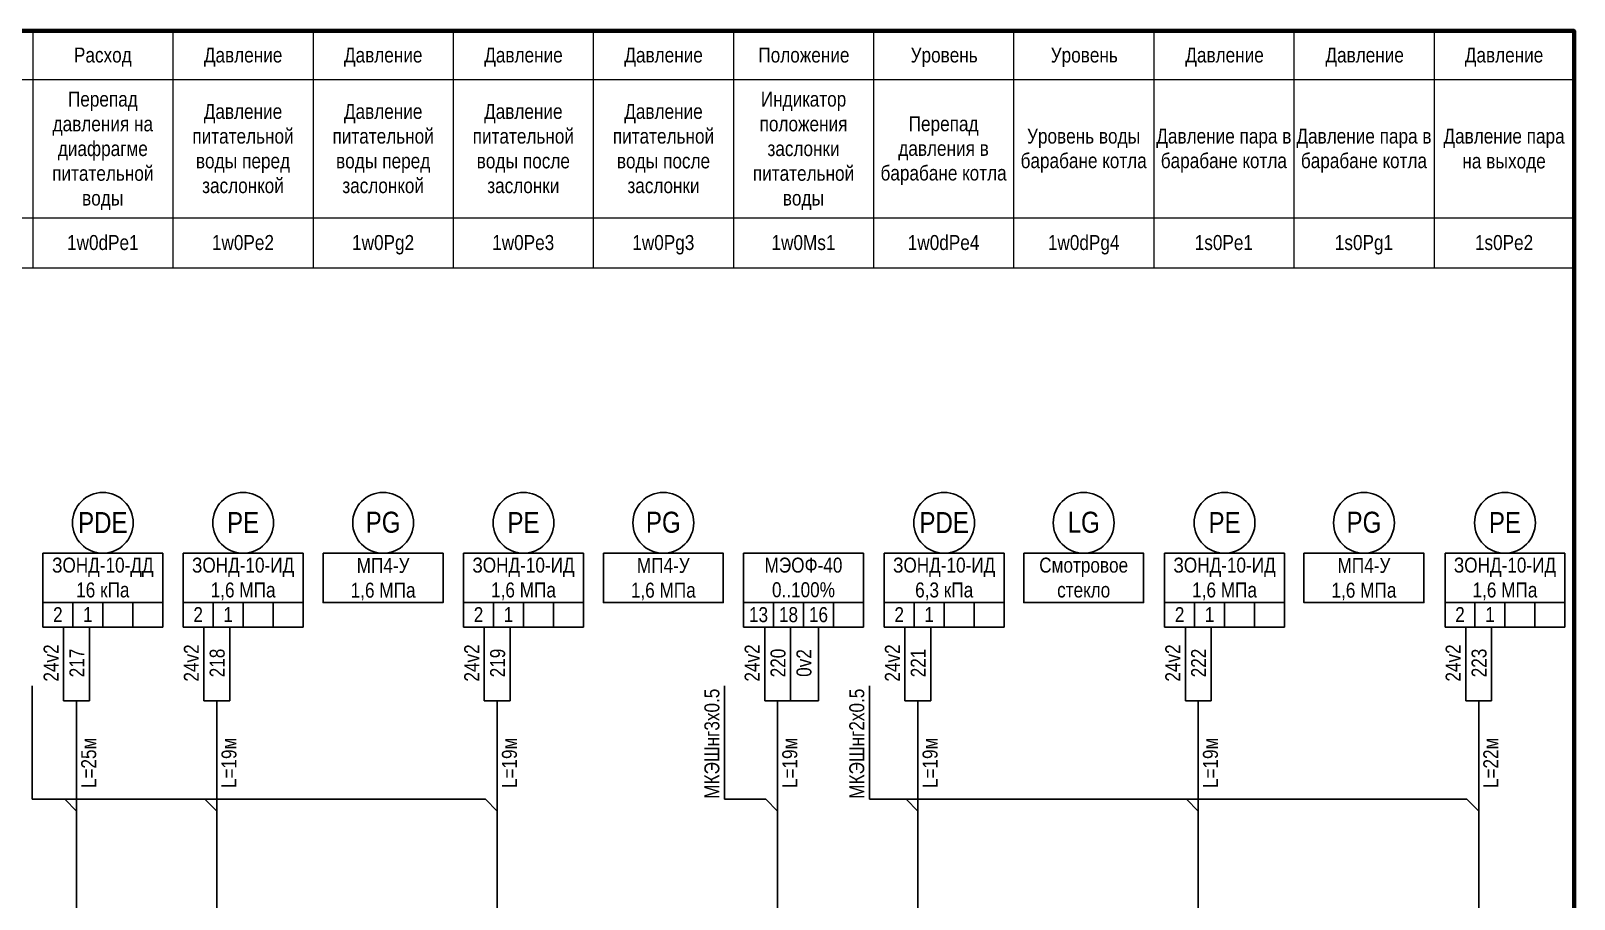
# Model space of a CAD drawing. Header units: millimetres. Extents: x -6000 to 26000, y -6000 to 26000.
# Drawn here: x 157.6 to 415, y -1747.9 to -1603 of the extents above; entities that cross this region are included whole.
import ezdxf

# ---------------------------------------------------------------- set-up
doc = ezdxf.new("R2010")
doc.units = ezdxf.units.MM
doc.header["$MEASUREMENT"] = 0
for name, color, linetype, lineweight in [('0_Ном._пера__246', 7, 'Continuous', 100), ('2D - Общий_Ном._пера__1', 7, 'Continuous', 15), ('2D - Общий_Ном._пера__21', 7, 'Continuous', 30), ('Аннотация - Текст_Ном._пера__1', 7, 'Continuous', 15), ('Аннотация - Текст_Ном._пера__21', 7, 'Continuous', 30)]:
    doc.layers.add(name, color=color, linetype=linetype, lineweight=lineweight)
doc.styles.add('СГЕНЕРИР_СТИЛЬ_1', font='')
doc.styles.get('СГЕНЕРИР_СТИЛЬ_1').set_extended_font_data('Arial Narrow')

msp = doc.modelspace()

# ---------------------------------------------------------------- linework, layer by layer
at = {"layer": '0_Ном._пера__246', "color": 7, "linetype": 'Continuous', "lineweight": 100, "flags": 128}
msp.add_lwpolyline([(415, -1890), (415, -1603), (20, -1603), (20, -1890)], close=True, dxfattribs=at)
at = {"layer": '2D - Общий_Ном._пера__1', "color": 7, "linetype": 'Continuous', "lineweight": 15}
for p, q in [((157.89, -1603), (157.89, -1642.54)), ((157.89, -1603), (157.89, -1642.54)), ((181.27, -1603), (181.27, -1642.54)), ((204.64, -1603), (204.64, -1642.54)), ((228.01, -1603), (228.01, -1642.54)), ((251.39, -1603), (251.39, -1642.54)), ((274.76, -1603), (274.76, -1642.54)), ((298.13, -1603), (298.13, -1642.54)), ((321.51, -1603), (321.51, -1642.54)), ((344.88, -1603), (344.88, -1642.54)), ((368.25, -1603), (368.25, -1642.54)), ((391.63, -1603), (391.63, -1642.54)), ((20, -1611.12), (415, -1611.12)), ((20, -1634.18), (415, -1634.18)), ((20, -1642.54), (415, -1642.54))]:
    msp.add_line(p, q, dxfattribs=at)
at = {"layer": '2D - Общий_Ном._пера__21', "color": 7, "linetype": 'Continuous', "lineweight": 30}
for p, q in [((159.58, -1690.16), (179.58, -1690.16)), ((159.58, -1702.51), (159.58, -1690.16)), ((179.58, -1690.16), (179.58, -1702.51)), ((182.98, -1690.16), (202.98, -1690.16)), ((182.98, -1702.51), (182.98, -1690.16)), ((202.98, -1690.16), (202.98, -1702.51)), ((229.75, -1690.16), (249.75, -1690.16)), ((229.75, -1702.51), (229.75, -1690.16)), ((249.75, -1690.16), (249.75, -1702.51)), ((276.45, -1690.16), (296.45, -1690.16)), ((276.45, -1702.51), (276.45, -1690.16)), ((296.45, -1690.16), (296.45, -1702.51)), ((299.92, -1690.16), (319.92, -1690.16)), ((299.92, -1702.51), (299.92, -1690.16)), ((319.92, -1690.16), (319.92, -1702.51)), ((346.69, -1690.16), (366.69, -1690.16)), ((346.69, -1702.51), (346.69, -1690.16)), ((366.69, -1690.16), (366.69, -1702.51)), ((393.46, -1690.16), (413.46, -1690.16)), ((393.46, -1702.51), (393.46, -1690.16)), ((413.46, -1690.16), (413.46, -1702.51)), ((159.58, -1698.39), (179.58, -1698.39)), ((164.58, -1702.51), (164.58, -1698.39)), ((169.58, -1702.51), (169.58, -1698.39)), ((174.58, -1702.51), (174.58, -1698.39)), ((182.98, -1698.39), (202.98, -1698.39)), ((187.98, -1702.51), (187.98, -1698.39)), ((192.98, -1702.51), (192.98, -1698.39)), ((197.98, -1702.51), (197.98, -1698.39)), ((229.75, -1698.39), (249.75, -1698.39)), ((234.75, -1702.51), (234.75, -1698.39)), ((239.75, -1702.51), (239.75, -1698.39)), ((244.75, -1702.51), (244.75, -1698.39)), ((276.45, -1698.39), (296.45, -1698.39)), ((281.45, -1702.51), (281.45, -1698.39)), ((286.45, -1702.51), (286.45, -1698.39)), ((291.45, -1702.51), (291.45, -1698.39)), ((299.92, -1698.39), (319.92, -1698.39)), ((304.92, -1702.51), (304.92, -1698.39)), ((309.92, -1702.51), (309.92, -1698.39)), ((314.92, -1702.51), (314.92, -1698.39)), ((346.69, -1698.39), (366.69, -1698.39)), ((351.69, -1702.51), (351.69, -1698.39)), ((356.69, -1702.51), (356.69, -1698.39)), ((361.69, -1702.51), (361.69, -1698.39)), ((393.46, -1698.39), (413.46, -1698.39)), ((398.46, -1702.51), (398.46, -1698.39)), ((403.46, -1702.51), (403.46, -1698.39)), ((408.46, -1702.51), (408.46, -1698.39)), ((179.58, -1702.51), (159.58, -1702.51)), ((163.04, -1714.79), (163.04, -1702.51)), ((167.35, -1714.79), (167.35, -1702.51)), ((202.98, -1702.51), (182.98, -1702.51)), ((186.44, -1714.79), (186.44, -1702.51)), ((190.75, -1714.79), (190.75, -1702.51)), ((249.75, -1702.51), (229.75, -1702.51)), ((233.21, -1714.79), (233.21, -1702.51)), ((237.52, -1714.79), (237.52, -1702.51)), ((296.45, -1702.51), (276.45, -1702.51)), ((279.98, -1714.79), (279.98, -1702.51)), ((284.29, -1714.79), (284.29, -1702.51)), ((288.95, -1714.79), (288.95, -1702.51)), ((319.92, -1702.51), (299.92, -1702.51)), ((303.38, -1714.79), (303.38, -1702.51)), ((307.69, -1714.79), (307.69, -1702.51)), ((366.69, -1702.51), (346.69, -1702.51)), ((350.15, -1714.79), (350.15, -1702.51)), ((354.46, -1714.79), (354.46, -1702.51)), ((413.46, -1702.51), (393.46, -1702.51)), ((396.92, -1714.79), (396.92, -1702.51)), ((401.23, -1714.79), (401.23, -1702.51)), ((157.81, -1712.27), (157.81, -1731.2)), ((273.3, -1712.27), (273.3, -1731.2)), ((297.47, -1712.27), (297.47, -1731.2)), ((163.04, -1714.79), (167.35, -1714.79)), ((165.2, -1714.79), (165.2, -1780.46)), ((186.44, -1714.79), (190.75, -1714.79)), ((188.6, -1714.79), (188.6, -1780.46)), ((233.21, -1714.79), (237.52, -1714.79)), ((235.37, -1714.79), (235.37, -1780.46)), ((279.98, -1714.79), (288.95, -1714.79)), ((282.14, -1714.79), (282.14, -1780.46)), ((303.38, -1714.79), (307.69, -1714.79)), ((305.53, -1714.79), (305.53, -1780.46)), ((350.15, -1714.79), (354.46, -1714.79)), ((352.31, -1714.79), (352.31, -1780.46)), ((396.92, -1714.79), (401.23, -1714.79)), ((399.08, -1714.79), (399.08, -1780.46)), ((157.81, -1731.2), (233.39, -1731.2)), ((165.2, -1733.18), (163.22, -1731.2)), ((188.6, -1733.18), (186.62, -1731.2)), ((235.37, -1733.18), (233.39, -1731.2)), ((273.3, -1731.2), (280.16, -1731.2)), ((282.14, -1733.18), (280.16, -1731.2)), ((297.47, -1731.2), (397.1, -1731.2)), ((305.53, -1733.18), (303.56, -1731.2)), ((352.31, -1733.18), (350.33, -1731.2)), ((399.08, -1733.18), (397.1, -1731.2))]:
    msp.add_line(p, q, dxfattribs=at)
for centre in [(169.58, -1685.09), (192.98, -1685.09), (216.33, -1685.09), (239.75, -1685.09), (263.07, -1685.09), (309.92, -1685.09), (333.19, -1685.09), (356.69, -1685.09), (379.94, -1685.09), (403.46, -1685.09)]:
    msp.add_circle(centre, 5.07, dxfattribs=at)
at = {"layer": 'Аннотация - Текст_Ном._пера__21', "color": 7, "linetype": 'Continuous', "lineweight": 30, "flags": 128}
for points in [[(206.33, -1690.16), (226.33, -1690.16), (226.33, -1698.39), (206.33, -1698.39)], [(253.07, -1690.16), (273.07, -1690.16), (273.07, -1698.39), (253.07, -1698.39)], [(323.19, -1690.16), (343.19, -1690.16), (343.19, -1698.39), (323.19, -1698.39)], [(369.94, -1690.16), (389.94, -1690.16), (389.94, -1698.39), (369.94, -1698.39)]]:
    msp.add_lwpolyline(points, close=True, dxfattribs=at)

# ---------------------------------------------------------------- texts
at = {"layer": 'Аннотация - Текст_Ном._пера__1', "color": 7, "linetype": 'Continuous', "lineweight": 15, "attachment_point": 2, "style": 'СГЕНЕРИР_СТИЛЬ_1'}
for s, insert, char_height in [('\\A1;{\\pqc;\\fArial Narrow|b0|i0|c204|p34;Расход}', (169.58, -1605.78), 2.5), ('\\A1;{\\pqc;\\fArial Narrow|b0|i0|c204|p34;Давление}', (192.98, -1605.78), 2.5), ('\\A1;{\\pqc;\\fArial Narrow|b0|i0|c204|p34;Давление}', (216.35, -1605.78), 2.5), ('\\A1;{\\pqc;\\fArial Narrow|b0|i0|c204|p34;Давление}', (239.75, -1605.78), 2.5), ('\\A1;{\\pqc;\\fArial Narrow|b0|i0|c204|p34;Давление}', (263.12, -1605.78), 2.5), ('\\A1;{\\pqc;\\fArial Narrow|b0|i0|c204|p34;Положение}', (286.52, -1605.78), 2.5), ('\\A1;{\\pqc;\\fArial Narrow|b0|i0|c204|p34;Уровень}', (309.92, -1605.78), 2.5), ('\\A1;{\\pqc;\\fArial Narrow|b0|i0|c204|p34;Уровень}', (333.29, -1605.78), 2.5), ('\\A1;{\\pqc;\\fArial Narrow|b0|i0|c204|p34;Давление}', (356.69, -1605.78), 2.5), ('\\A1;{\\pqc;\\fArial Narrow|b0|i0|c204|p34;Давление}', (380.06, -1605.78), 2.5), ('\\A1;{\\pqc;\\fArial Narrow|b0|i0|c204|p34;Давление}', (403.31, -1605.78), 2.5), ('\\A1;{\\pqc;\\fArial Narrow|b0|i0|c204|p34;1w0dPe1}', (169.58, -1637.07), 2.5), ('\\A1;{\\pqc;\\fArial Narrow|b0|i0|c204|p34;1w0Pe2}', (192.95, -1637.07), 2.5), ('\\A1;{\\pqc;\\fArial Narrow|b0|i0|c204|p34;1w0P\\fArial Narrow|b0|i0|c204|p34;g\\fArial Narrow|b0|i0|c204|p34;2}', (216.33, -1637.07), 2.5), ('\\A1;{\\pqc;\\fArial Narrow|b0|i0|c204|p34;1w0Pe\\fArial Narrow|b0|i0|c204|p34;3}', (239.7, -1637.07), 2.5), ('\\A1;{\\pqc;\\fArial Narrow|b0|i0|c204|p34;1w0P\\fArial Narrow|b0|i0|c204|p34;g\\fArial Narrow|b0|i0|c204|p34;3}', (263.07, -1637.07), 2.5), ('\\A1;{\\pqc;\\fArial Narrow|b0|i0|c204|p34;1w0Ms1}', (286.45, -1637.07), 2.5), ('\\A1;{\\pqc;\\fArial Narrow|b0|i0|c204|p34;1w0dPe4}', (309.82, -1637.07), 2.5), ('\\A1;{\\pqc;\\fArial Narrow|b0|i0|c204|p34;1w0dP\\fArial Narrow|b0|i0|c204|p34;g\\fArial Narrow|b0|i0|c204|p34;4}', (333.19, -1637.07), 2.5), ('\\A1;{\\pqc;\\fArial Narrow|b0|i0|c204|p34;1s0Pe1}', (356.57, -1637.07), 2.5), ('\\A1;{\\pqc;\\fArial Narrow|b0|i0|c204|p34;1s0P\\fArial Narrow|b0|i0|c204|p34;g\\fArial Narrow|b0|i0|c204|p34;1}', (379.94, -1637.07), 2.5), ('\\A1;{\\pqc;\\fArial Narrow|b0|i0|c204|p34;1\\fArial Narrow|b0|i0|c204|p34;s0Pe2}', (403.31, -1637.07), 2.5), ('\\A1;{\\pqc;\\fArial Narrow|b0|i0|c204|p34;P\\fArial Narrow|b0|i0|c204|p34;D\\fArial Narrow|b0|i0|c204|p34;E}', (169.58, -1683.3), 3.5), ('\\A1;{\\pqc;\\fArial Narrow|b0|i0|c204|p34;P\\fArial Narrow|b0|i0|c204|p34;E}', (192.98, -1683.3), 3.5), ('\\A1;{\\pqc;\\fArial Narrow|b0|i0|c204|p34;P\\fArial Narrow|b0|i0|c204|p34;G}', (216.33, -1683.24), 3.5), ('\\A1;{\\pqc;\\fArial Narrow|b0|i0|c204|p34;P\\fArial Narrow|b0|i0|c204|p34;E}', (239.75, -1683.3), 3.5), ('\\A1;{\\pqc;\\fArial Narrow|b0|i0|c204|p34;P\\fArial Narrow|b0|i0|c204|p34;G}', (263.07, -1683.24), 3.5), ('\\A1;{\\pqc;\\fArial Narrow|b0|i0|c204|p34;P\\fArial Narrow|b0|i0|c204|p34;D\\fArial Narrow|b0|i0|c204|p34;E}', (309.92, -1683.3), 3.5), ('\\A1;{\\pqc;\\fArial Narrow|b0|i0|c204|p34;L\\fArial Narrow|b0|i0|c204|p34;G}', (333.19, -1683.24), 3.5), ('\\A1;{\\pqc;\\fArial Narrow|b0|i0|c204|p34;P\\fArial Narrow|b0|i0|c204|p34;E}', (356.69, -1683.3), 3.5), ('\\A1;{\\pqc;\\fArial Narrow|b0|i0|c204|p34;P\\fArial Narrow|b0|i0|c204|p34;G}', (379.94, -1683.24), 3.5), ('\\A1;{\\pqc;\\fArial Narrow|b0|i0|c204|p34;P\\fArial Narrow|b0|i0|c204|p34;E}', (403.46, -1683.3), 3.5), ('\\A1;{\\pqc;\\fArial Narrow|b0|i0|c204|p34;2}', (162.08, -1699.16), 2.5), ('\\A1;{\\pqc;\\fArial Narrow|b0|i0|c204|p34;1}', (167.08, -1699.16), 2.5), ('\\A1;{\\pqc;\\fArial Narrow|b0|i0|c204|p34;2}', (185.48, -1699.16), 2.5), ('\\A1;{\\pqc;\\fArial Narrow|b0|i0|c204|p34;1}', (190.48, -1699.16), 2.5), ('\\A1;{\\pqc;\\fArial Narrow|b0|i0|c204|p34;2}', (232.25, -1699.16), 2.5), ('\\A1;{\\pqc;\\fArial Narrow|b0|i0|c204|p34;1}', (237.25, -1699.16), 2.5), ('\\A1;{\\pqc;\\fArial Narrow|b0|i0|c204|p34;1\\fArial Narrow|b0|i0|c204|p34;3}', (278.95, -1699.16), 2.5), ('\\A1;{\\pqc;\\fArial Narrow|b0|i0|c204|p34;18}', (283.95, -1699.16), 2.5), ('\\A1;{\\pqc;\\fArial Narrow|b0|i0|c204|p34;16}', (288.95, -1699.16), 2.5), ('\\A1;{\\pqc;\\fArial Narrow|b0|i0|c204|p34;2}', (302.42, -1699.16), 2.5), ('\\A1;{\\pqc;\\fArial Narrow|b0|i0|c204|p34;1}', (307.42, -1699.16), 2.5), ('\\A1;{\\pqc;\\fArial Narrow|b0|i0|c204|p34;2}', (349.19, -1699.16), 2.5), ('\\A1;{\\pqc;\\fArial Narrow|b0|i0|c204|p34;1}', (354.19, -1699.16), 2.5), ('\\A1;{\\pqc;\\fArial Narrow|b0|i0|c204|p34;2}', (395.96, -1699.16), 2.5), ('\\A1;{\\pqc;\\fArial Narrow|b0|i0|c204|p34;1}', (400.96, -1699.16), 2.5)]:
    msp.add_mtext(s, dxfattribs=dict(at, insert=insert, char_height=char_height))
at = {"layer": 'Аннотация - Текст_Ном._пера__1', "color": 7, "linetype": 'Continuous', "lineweight": 15, "char_height": 2.5, "attachment_point": 2, "style": 'СГЕНЕРИР_СТИЛЬ_1'}
for s, insert, width, line_spacing_factor in [('\\A1;{\\pqc;\\fArial Narrow|b0|i0|c204|p34;Перепад давления на диафрагме \\fArial Narrow|b0|i0|c204|p34;питательной воды}', (169.58, -1613.14), 23.3734, 0.990188), ('\\A1;{\\pqc;\\fArial Narrow|b0|i0|c204|p34;Индикатор положения заслонки питательной воды}', (286.46, -1613.14), 23.3734, 0.990188), ('\\A1;{\\pqc;\\fArial Narrow|b0|i0|c204|p34;Давление питательной воды перед \\fArial Narrow|b0|i0|c204|p34;заслонкой}', (192.96, -1615.19), 23.3734, 0.990364), ('\\A1;{\\pqc;\\fArial Narrow|b0|i0|c204|p34;Давление питательной воды перед \\fArial Narrow|b0|i0|c204|p34;заслонкой}', (216.34, -1615.19), 23.3734, 0.990364), ('\\A1;{\\pqc;\\fArial Narrow|b0|i0|c204|p34;Давление питательной воды после \\fArial Narrow|b0|i0|c204|p34;заслонки}', (239.72, -1615.19), 23.3734, 0.990364), ('\\A1;{\\pqc;\\fArial Narrow|b0|i0|c204|p34;Давление питательной воды после \\fArial Narrow|b0|i0|c204|p34;заслонки}', (263.1, -1615.19), 23.3734, 0.990364), ('\\A1;{\\pqc;\\fArial Narrow|b0|i0|c204|p34;Перепад давления в барабане котла}', (309.82, -1617.25), 23.3734, 0.985503), ('\\A1;{\\pqc;\\fArial Narrow|b0|i0|c204|p34;Уровень воды \\fArial Narrow|b0|i0|c204|p34;барабане котла}', (333.19, -1619.31), 23.3734, 0.982786), ('\\A1;{\\pqc;\\fArial Narrow|b0|i0|c204|p34;Давление пара в барабане котла}', (356.57, -1619.31), 23.3734, 0.982786), ('\\A1;{\\pqc;\\fArial Narrow|b0|i0|c204|p34;Давление пара в барабане котла}', (379.94, -1619.31), 23.3734, 0.982786), ('\\A1;{\\pqc;\\fArial Narrow|b0|i0|c204|p34;Давление пара на выходе}', (403.31, -1619.31), 23.3734, 0.996093), ('\\A1;{\\pqc;\\fArial Narrow|b0|i0|c204|p34;ЗОНД-10-\\fArial Narrow|b0|i0|c204|p34;ДД\\fArial Narrow|b0|i0|c204|p34; \\fArial Narrow|b0|i0|c204|p34;16 \\fArial Narrow|b0|i0|c204|p34;кПа}', (169.58, -1690.9), 20, 0.992627), ('\\A1;{\\pqc;\\fArial Narrow|b0|i0|c204|p34;ЗОНД-10-ИД\\fArial Narrow|b0|i0|c204|p34; 6,3 \\fArial Narrow|b0|i0|c204|p34;кПа}', (309.92, -1690.9), 20, 0.99361), ('\\A1;{\\pqc;\\fArial Narrow|b0|i0|c204|p34;Смотровое стекло}', (333.19, -1690.9), 20, 0.995028)]:
    msp.add_mtext(s, dxfattribs=dict(at, insert=insert, width=width, line_spacing_factor=line_spacing_factor))
for s, insert, line_spacing_factor in [('\\A1;{\\pqc;\\fArial Narrow|b0|i0|c204|p34;ЗОНД-10-И\\fArial Narrow|b0|i0|c204|p34;Д\\P\\pqc;\\fArial Narrow|b0|i0|c204|p34;1,6 МПа}', (192.98, -1690.9), 0.99361), ('\\A1;{\\pqc;\\fArial Narrow|b0|i0|c204|p34;МП4-У\\P\\pqc;\\fArial Narrow|b0|i0|c204|p34;1,6 МПа}', (216.33, -1690.94), 0.993233), ('\\A1;{\\pqc;\\fArial Narrow|b0|i0|c204|p34;ЗОНД-10-ИД\\P\\pqc;\\fArial Narrow|b0|i0|c204|p34;1,6 МПа}', (239.75, -1690.9), 0.99361), ('\\A1;{\\pqc;\\fArial Narrow|b0|i0|c204|p34;МП4-У\\P\\pqc;\\fArial Narrow|b0|i0|c204|p34;1,6 МПа}', (263.07, -1690.94), 0.993233), ('\\A1;{\\pqc;\\fArial Narrow|b0|i0|c204|p34;МЭО\\fArial Narrow|b0|i0|c204|p34;Ф\\fArial Narrow|b0|i0|c204|p34;-40\\P\\pqc;\\fArial Narrow|b0|i0|c204|p34;0..100%}', (286.45, -1690.9), 0.985168), ('\\A1;{\\pqc;\\fArial Narrow|b0|i0|c204|p34;ЗОНД-10-ИД\\P\\pqc;\\fArial Narrow|b0|i0|c204|p34;1,6 МПа}', (356.69, -1690.9), 0.99361), ('\\A1;{\\pqc;\\fArial Narrow|b0|i0|c204|p34;МП4-У\\P\\pqc;\\fArial Narrow|b0|i0|c204|p34;1,6 МПа}', (379.94, -1690.94), 0.993233), ('\\A1;{\\pqc;\\fArial Narrow|b0|i0|c204|p34;ЗОНД-10-ИД\\P\\pqc;\\fArial Narrow|b0|i0|c204|p34;1,6 МПа}', (403.46, -1690.9), 0.99361)]:
    msp.add_mtext(s, dxfattribs=dict(at, insert=insert, line_spacing_factor=line_spacing_factor))
at = {"layer": 'Аннотация - Текст_Ном._пера__1', "color": 7, "linetype": 'Continuous', "lineweight": 15, "char_height": 2.5, "attachment_point": 2, "rotation": 90, "style": 'СГЕНЕРИР_СТИЛЬ_1'}
for s, insert in [('\\A1;{\\pqc;\\fArial Narrow|b0|i0|c204|p34;24\\fArial Narrow|b0|i0|c204|p34;v2}', (159.7, -1708.48)), ('\\A1;{\\pqc;\\fArial Narrow|b0|i0|c204|p34;21\\fArial Narrow|b0|i0|c204|p34;7}', (164.01, -1708.48)), ('\\A1;{\\pqc;\\fArial Narrow|b0|i0|c204|p34;24\\fArial Narrow|b0|i0|c204|p34;v2}', (183.09, -1708.48)), ('\\A1;{\\pqc;\\fArial Narrow|b0|i0|c204|p34;2\\fArial Narrow|b0|i0|c204|p34;18}', (187.4, -1708.48)), ('\\A1;{\\pqc;\\fArial Narrow|b0|i0|c204|p34;24\\fArial Narrow|b0|i0|c204|p34;v2}', (229.86, -1708.48)), ('\\A1;{\\pqc;\\fArial Narrow|b0|i0|c204|p34;2\\fArial Narrow|b0|i0|c204|p34;19}', (234.18, -1708.48)), ('\\A1;{\\pqc;\\fArial Narrow|b0|i0|c204|p34;24\\fArial Narrow|b0|i0|c204|p34;v2}', (276.64, -1708.48)), ('\\A1;{\\pqc;\\fArial Narrow|b0|i0|c204|p34;2\\fArial Narrow|b0|i0|c204|p34;20}', (280.95, -1708.48)), ('\\A1;{\\pqc;\\fArial Narrow|b0|i0|c204|p34;0\\fArial Narrow|b0|i0|c204|p34;v2}', (285.28, -1708.48)), ('\\A1;{\\pqc;\\fArial Narrow|b0|i0|c204|p34;24\\fArial Narrow|b0|i0|c204|p34;v2}', (300.03, -1708.48)), ('\\A1;{\\pqc;\\fArial Narrow|b0|i0|c204|p34;2\\fArial Narrow|b0|i0|c204|p34;21}', (304.34, -1708.48)), ('\\A1;{\\pqc;\\fArial Narrow|b0|i0|c204|p34;24\\fArial Narrow|b0|i0|c204|p34;v2}', (346.8, -1708.48)), ('\\A1;{\\pqc;\\fArial Narrow|b0|i0|c204|p34;2\\fArial Narrow|b0|i0|c204|p34;22}', (351.11, -1708.48)), ('\\A1;{\\pqc;\\fArial Narrow|b0|i0|c204|p34;24\\fArial Narrow|b0|i0|c204|p34;v2}', (393.57, -1708.48)), ('\\A1;{\\pqc;\\fArial Narrow|b0|i0|c204|p34;2\\fArial Narrow|b0|i0|c204|p34;23}', (397.89, -1708.48)), ('\\A1;{\\pqc;\\fArial Narrow|b0|i0|c204|p34;МКЭШнг3х0.5}', (269.92, -1721.95)), ('\\A1;{\\pqc;\\fArial Narrow|b0|i0|c204|p34;МКЭШнг\\fArial Narrow|b0|i0|c204|p34;2\\fArial Narrow|b0|i0|c204|p34;х0.5}', (294.09, -1721.95)), ('\\A1;{\\pqc;\\fArial Narrow|b0|i0|c204|p34;L=\\fArial Narrow|b0|i0|c204|p34;25\\fArial Narrow|b0|i0|c204|p34;м}', (165.97, -1725.15)), ('\\A1;{\\pqc;\\fArial Narrow|b0|i0|c204|p34;L=1\\fArial Narrow|b0|i0|c204|p34;9\\fArial Narrow|b0|i0|c204|p34;м}', (189.37, -1725.15)), ('\\A1;{\\pqc;\\fArial Narrow|b0|i0|c204|p34;L=1\\fArial Narrow|b0|i0|c204|p34;9\\fArial Narrow|b0|i0|c204|p34;м}', (236.14, -1725.15)), ('\\A1;{\\pqc;\\fArial Narrow|b0|i0|c204|p34;L=1\\fArial Narrow|b0|i0|c204|p34;9\\fArial Narrow|b0|i0|c204|p34;м}', (282.91, -1725.15)), ('\\A1;{\\pqc;\\fArial Narrow|b0|i0|c204|p34;L=1\\fArial Narrow|b0|i0|c204|p34;9\\fArial Narrow|b0|i0|c204|p34;м}', (306.31, -1725.15)), ('\\A1;{\\pqc;\\fArial Narrow|b0|i0|c204|p34;L=1\\fArial Narrow|b0|i0|c204|p34;9\\fArial Narrow|b0|i0|c204|p34;м}', (353.08, -1725.15)), ('\\A1;{\\pqc;\\fArial Narrow|b0|i0|c204|p34;L=\\fArial Narrow|b0|i0|c204|p34;22\\fArial Narrow|b0|i0|c204|p34;м}', (399.85, -1725.15))]:
    msp.add_mtext(s, dxfattribs=dict(at, insert=insert))

doc.saveas('drawing.dxf')
